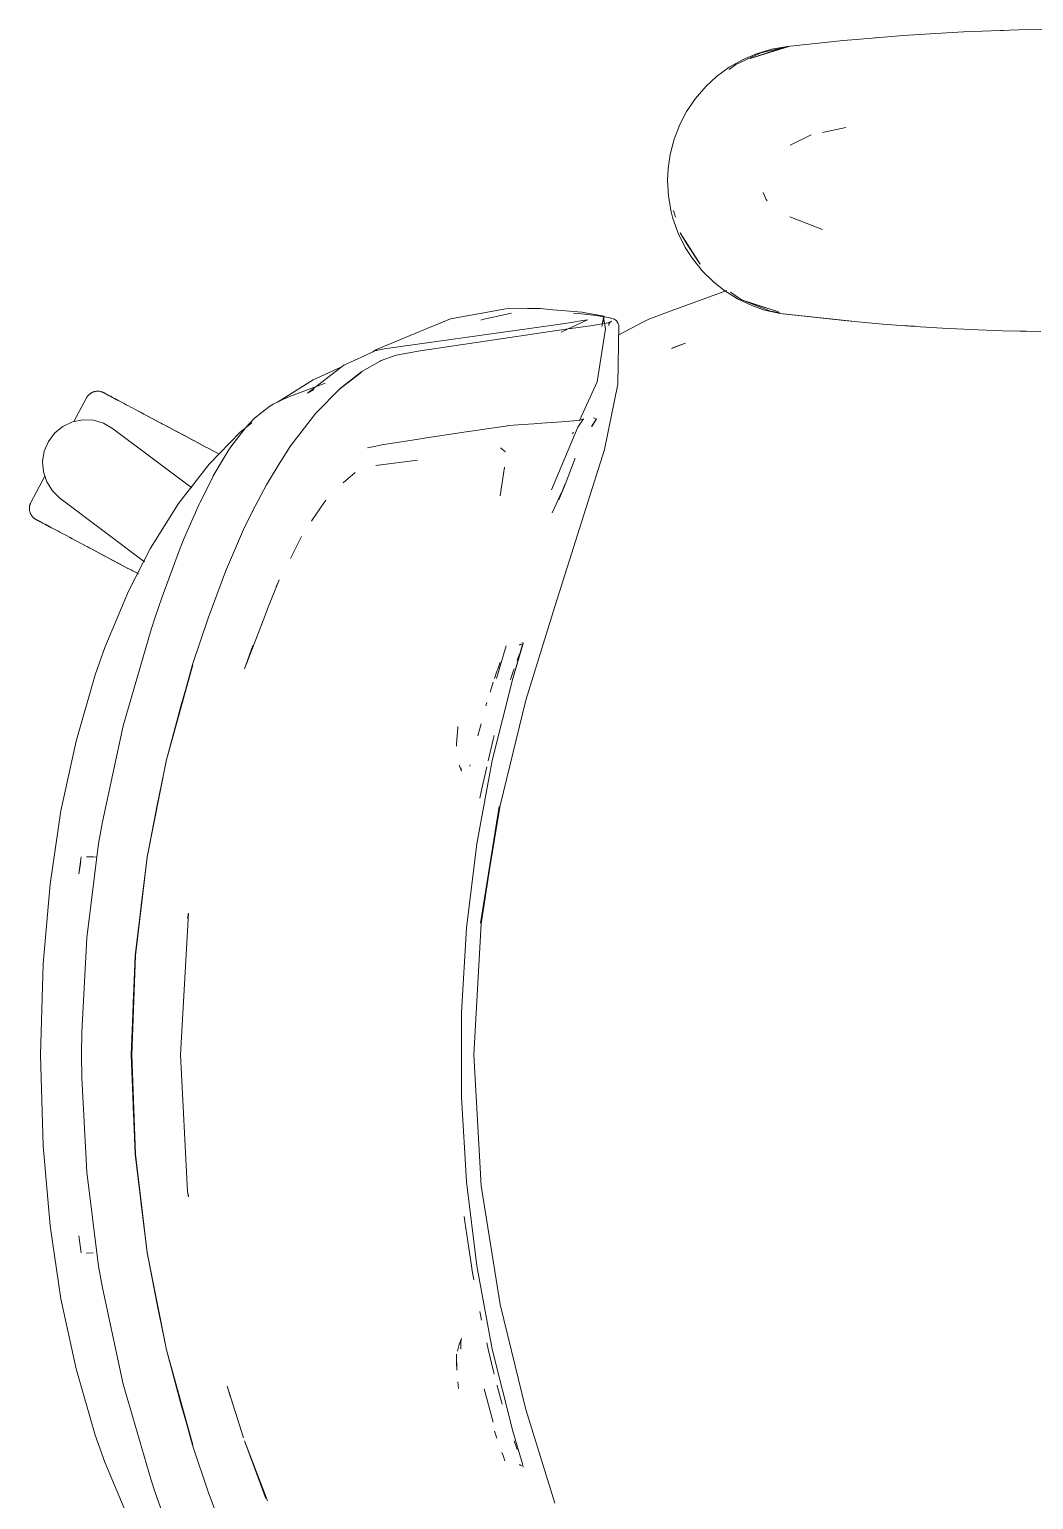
# Model space of a CAD drawing. Header units: millimetres. Extents: x 79795 to 317870, y -36033 to 97293.
# Drawn here: x 163661.1 to 163982.6, y 33030.8 to 33501.6 of the extents above; entities that cross this region are included whole.
import ezdxf

# ---------------------------------------------------------------- set-up
doc = ezdxf.new("R2010")
doc.units = ezdxf.units.MM
doc.header["$MEASUREMENT"] = 0
doc.layers.add('G-IMPT', color=8, linetype='CONTINUOUS', lineweight=9)
doc.layers.add('I-FURN', color=8, linetype='CONTINUOUS', lineweight=9)

msp = doc.modelspace()

# ---------------------------------------------------------------- linework, layer by layer
at = {"layer": 'G-IMPT'}
for p, q in [((163940.88, 33499.66), (163945.97, 33499.98)), ((163945.97, 33499.98), (163960.11, 33500.79)), ((163966.13, 33501.05), (163960.11, 33500.79)), ((163966.13, 33501.05), (163977.89, 33501.43)), ((163971.02, 33501.19), (163972.95, 33501.3)), ((163972.95, 33501.3), (163974.45, 33501.31)), ((163986.31, 33501.6), (163977.89, 33501.43)), ((163904.28, 33496.16), (163891.82, 33492.33)), ((163891.82, 33492.33), (163900.97, 33495.24)), ((163893.86, 33493.8), (163898.73, 33495.26)), ((163895.31, 33494.11), (163903.72, 33496.03)), ((163903.77, 33496.16), (163898.73, 33495.26)), ((163904.28, 33496.16), (163900.97, 33495.24)), ((163921.69, 33498.06), (163903.77, 33496.16)), ((163925.82, 33498.41), (163921.69, 33498.06)), ((163940.88, 33499.66), (163925.82, 33498.41)), ((163932.7, 33499.01), (163931.02, 33498.84)), ((163889.62, 33491.99), (163885.18, 33489.47)), ((163895.31, 33494.11), (163887.25, 33490.38)), ((163889.62, 33491.99), (163893.86, 33493.8)), ((163881.1, 33486.48), (163877.66, 33483.31)), ((163881.1, 33486.48), (163885.18, 33489.47)), ((163885.14, 33488.78), (163887.25, 33490.38)), ((163874.34, 33479.48), (163877.66, 33483.31)), ((163871.51, 33475.31), (163874.34, 33479.48)), ((163871.51, 33475.31), (163869.32, 33471.15)), ((163869.32, 33471.15), (163867.49, 33466.43)), ((163904.65, 33464.58), (163911.44, 33467.85)), ((163922.48, 33470.19), (163915.05, 33468.62)), ((163866.22, 33461.57), (163867.49, 33466.43)), ((163866.22, 33461.57), (163865.58, 33457.05)), ((163865.4, 33453.21), (163865.58, 33457.05)), ((163865.4, 33453.21), (163865.7, 33448.17)), ((163865.7, 33448.17), (163866.58, 33443.22)), ((163896.02, 33449.38), (163897.03, 33447.16)), ((163867.94, 33441.53), (163867.33, 33443.56)), ((163897.03, 33447.16), (163897.33, 33446.71)), ((163866.58, 33443.22), (163867.15, 33441.09)), ((163868.86, 33436.32), (163867.15, 33441.09)), ((163914.98, 33437.49), (163904.56, 33441.63)), ((163868.86, 33436.32), (163871.1, 33431.81)), ((163869.5, 33436.41), (163871.66, 33432.74)), ((163869.5, 33436.41), (163875.82, 33426.46)), ((163871.1, 33431.81), (163873.36, 33428.26)), ((163871.66, 33432.74), (163875.82, 33426.46)), ((163876.55, 33424.28), (163873.36, 33428.26)), ((163876.55, 33424.28), (163880.16, 33420.74)), ((163880.16, 33420.74), (163883.46, 33418.11)), ((163884.36, 33417.99), (163865.42, 33411.05)), ((163887.79, 33415.38), (163883.46, 33418.11)), ((163889.11, 33414.99), (163885.54, 33417.41)), ((163887.79, 33415.38), (163892.37, 33413.19)), ((163813.64, 33412.15), (163795.94, 33408.91)), ((163815.51, 33410.74), (163806.2, 33408.7)), ((163813.64, 33412.15), (163820.61, 33412.18)), ((163820.61, 33412.18), (163824.78, 33412.18)), ((163828.73, 33411.84), (163824.78, 33412.18)), ((163838.06, 33411.03), (163828.73, 33411.84)), ((163837.89, 33410.51), (163835.3, 33410.73)), ((163842.58, 33410), (163837.89, 33410.51)), ((163838.06, 33411.03), (163838.53, 33410.99)), ((163838.53, 33410.99), (163842.78, 33410.18)), ((163865.42, 33411.05), (163859.45, 33408.86)), ((163898.33, 33411.38), (163889.11, 33414.99)), ((163889.11, 33414.99), (163891.82, 33414.09)), ((163889.11, 33414.99), (163900.97, 33411.17)), ((163891.82, 33414.09), (163900.97, 33411.17)), ((163892.37, 33413.19), (163896.5, 33411.74)), ((163901.47, 33410.59), (163896.5, 33411.74)), ((163901.39, 33410.8), (163898.33, 33411.38)), ((163901.47, 33410.59), (163924.42, 33408.13)), ((163901.47, 33410.59), (163904.28, 33410.26)), ((163901.47, 33410.59), (163922.9, 33408.24)), ((163772.27, 33399.13), (163788.72, 33405.93)), ((163821.92, 33405.96), (163774.7, 33399.29)), ((163788.72, 33405.93), (163792.09, 33407.32)), ((163795.94, 33408.91), (163792.09, 33407.32)), ((163806.2, 33408.7), (163805.62, 33408.54)), ((163821.92, 33405.96), (163832.58, 33407.4)), ((163839.77, 33408.6), (163831.36, 33404.61)), ((163833.88, 33407.62), (163832.58, 33407.4)), ((163840.74, 33406.69), (163832.89, 33405.58)), ((163833.88, 33407.62), (163838.9, 33408.45)), ((163839.77, 33408.6), (163838.9, 33408.45)), ((163847, 33407.8), (163840.74, 33406.69)), ((163843.19, 33409.92), (163842.58, 33410)), ((163842.78, 33410.18), (163845.1, 33409.73)), ((163843.19, 33409.92), (163846.47, 33409.38)), ((163844.38, 33406.45), (163845.1, 33409.73)), ((163844.38, 33406.45), (163844.87, 33409.32)), ((163844.87, 33409.32), (163845.55, 33405.74)), ((163846.38, 33407.63), (163847.48, 33408.19)), ((163846.38, 33407.63), (163847, 33407.8)), ((163848.33, 33408.83), (163846.47, 33409.38)), ((163846.58, 33406.75), (163846.66, 33407.25)), ((163846.98, 33407.79), (163846.66, 33407.25)), ((163846.98, 33407.79), (163847.48, 33408.19)), ((163848.33, 33408.83), (163848.87, 33408.51)), ((163848.87, 33408.51), (163849.24, 33408.02)), ((163849.85, 33406.98), (163849.24, 33408.02)), ((163849.37, 33407.39), (163849.24, 33408.02)), ((163849.24, 33408.02), (163849.27, 33407.94)), ((163849.37, 33407.39), (163849.27, 33407.94)), ((163849.47, 33388), (163849.85, 33406.98)), ((163849.79, 33403.79), (163857.69, 33407.94)), ((163857.69, 33407.94), (163859.45, 33408.86)), ((163924.42, 33408.13), (163904.28, 33410.26)), ((163922.9, 33408.24), (163934.3, 33407.25)), ((163944.59, 33406.52), (163934.3, 33407.25)), ((163942.55, 33406.66), (163941.13, 33406.79)), ((163942.55, 33406.66), (163944.45, 33406.57)), ((163944.59, 33406.52), (163953.46, 33405.96)), ((163964.76, 33405.42), (163953.46, 33405.96)), ((163832.89, 33405.58), (163802.01, 33401.02)), ((163842.84, 33388.7), (163845.55, 33405.74)), ((163866.73, 33399.46), (163871.19, 33401.09)), ((163871.19, 33401.09), (163867.31, 33399.71)), ((163964.76, 33405.42), (163972.64, 33405.13)), ((163984.95, 33404.83), (163972.64, 33405.13)), ((163976.51, 33405.05), (163978.17, 33404.97)), ((163978.17, 33404.97), (163980.25, 33404.97)), ((163768.35, 33397.08), (163761.83, 33394.04)), ((163768.35, 33397.08), (163771.71, 33398.64)), ((163771.1, 33398.36), (163772.27, 33399.13)), ((163774.7, 33399.29), (163771.71, 33398.64)), ((163778.57, 33397.33), (163773.78, 33395.58)), ((163778.57, 33397.33), (163786.24, 33398.63)), ((163802.01, 33401.02), (163786.24, 33398.63)), ((163866.73, 33399.46), (163867.31, 33399.71)), ((163750.12, 33385.1), (163761.83, 33394.04)), ((163760.64, 33393.37), (163752.01, 33389.39)), ((163760.35, 33386.35), (163767.3, 33391.75)), ((163767.53, 33392.07), (163760.56, 33386.65)), ((163767.3, 33391.75), (163763.92, 33389.16)), ((163767.53, 33392.07), (163773.36, 33395.36)), ((163773.36, 33395.36), (163773.78, 33395.58)), ((163752.01, 33389.39), (163740.56, 33382.26)), ((163755.78, 33388.33), (163743.87, 33383.82)), ((163760.35, 33386.35), (163763.92, 33389.16)), ((163842.84, 33388.7), (163837.23, 33376.35)), ((163849.47, 33388), (163845.27, 33367.04)), ((163739.2, 33381.57), (163741.64, 33382.75)), ((163741.64, 33382.75), (163743.87, 33383.82)), ((163750.12, 33385.1), (163752.15, 33386.26)), ((163752.82, 33378.75), (163760.56, 33386.65)), ((163738.07, 33380.96), (163733.2, 33377.1)), ((163738.07, 33380.96), (163739.2, 33381.57)), ((163752.82, 33378.75), (163744.8, 33368.32)), ((163730.31, 33374.07), (163725.6, 33367.94)), ((163728.64, 33372.65), (163732.31, 33375.65)), ((163733.2, 33377.1), (163730.31, 33374.07)), ((163800.18, 33372.68), (163814.25, 33374.71)), ((163814.33, 33374.72), (163814.25, 33374.71)), ((163814.33, 33374.72), (163822.57, 33375.34)), ((163822.57, 33375.34), (163823.56, 33375.41)), ((163823.56, 33375.41), (163831.42, 33375.98)), ((163836.73, 33374.2), (163828.29, 33354.22)), ((163831.42, 33375.98), (163835.29, 33376.27)), ((163835.38, 33376.28), (163835.29, 33376.27)), ((163835.38, 33376.28), (163837.76, 33376.57)), ((163838.49, 33376.86), (163836.73, 33374.2)), ((163837.77, 33376.58), (163837.76, 33376.57)), ((163837.77, 33376.58), (163838.49, 33376.86)), ((163841.11, 33374.41), (163842.63, 33376.89)), ((163842.69, 33376.87), (163841.11, 33374.41)), ((163842.63, 33376.89), (163841.14, 33374.42)), ((163841.76, 33377.17), (163842.63, 33376.89)), ((163842.69, 33376.87), (163842.63, 33376.89)), ((163728.64, 33372.65), (163718.68, 33362.36)), ((163744.63, 33368.06), (163744.8, 33368.32)), ((163771.53, 33368.09), (163773.51, 33368.52)), ((163773.98, 33368.59), (163773.51, 33368.52)), ((163785.71, 33370.39), (163773.98, 33368.59)), ((163785.71, 33370.39), (163786.31, 33370.49)), ((163786.82, 33370.57), (163786.31, 33370.49)), ((163800.18, 33372.68), (163786.82, 33370.57)), ((163835.28, 33372.48), (163834.84, 33372.21)), ((163720, 33358.65), (163724.73, 33366.65)), ((163725.6, 33367.94), (163724.73, 33366.65)), ((163740.75, 33361.96), (163744.63, 33368.06)), ((163769.37, 33367.63), (163771.53, 33368.09)), ((163785.41, 33363.71), (163772.05, 33361.93)), ((163813.59, 33366.33), (163811.95, 33367.61)), ((163829.28, 33316.8), (163845.27, 33367.04)), ((163832.59, 33355.85), (163835.85, 33364.32)), ((163708.88, 33349.76), (163718.68, 33362.36)), ((163740.75, 33361.96), (163736.98, 33355.73)), ((163761.55, 33356.43), (163765.46, 33359.77)), ((163772.05, 33361.93), (163772.52, 33362.08)), ((163813.24, 33361.39), (163811.84, 33352.22)), ((163813.24, 33361.39), (163813.2, 33361.04)), ((163719.69, 33358.05), (163715.69, 33350.04)), ((163719.69, 33358.05), (163720, 33358.65)), ((163733.41, 33348.94), (163736.98, 33355.73)), ((163830.57, 33350.95), (163832.6, 33356.06)), ((163832.6, 33356.06), (163830.57, 33350.94)), ((163832.59, 33355.85), (163830.57, 33350.95)), ((163699.9, 33335.46), (163708.88, 33349.76)), ((163715.47, 33349.6), (163710.7, 33338.64)), ((163715.47, 33349.6), (163715.69, 33350.04)), ((163755.28, 33349.8), (163751.78, 33344.67)), ((163755.28, 33349.8), (163756.03, 33350.9)), ((163831.57, 33353.48), (163828.52, 33346.76)), ((163733.41, 33348.94), (163730.03, 33342.22)), ((163751.78, 33344.67), (163751.39, 33344.09)), ((163723.85, 33327.99), (163730.03, 33342.22)), ((163692.81, 33321.68), (163699.9, 33335.46)), ((163710.7, 33338.64), (163709.22, 33334.96)), ((163748.25, 33339.19), (163744.71, 33332.22)), ((163703.62, 33319.89), (163709.22, 33334.96)), ((163718.39, 33313.11), (163723.85, 33327.99)), ((163685.29, 33303.71), (163692.81, 33321.68)), ((163737.36, 33316.03), (163741.08, 33325.36)), ((163741.08, 33325.36), (163740.08, 33323.11)), ((163703.62, 33319.89), (163701.28, 33313.07)), ((163820.1, 33286.82), (163829.28, 33316.8)), ((163700.09, 33309.46), (163701.28, 33313.07)), ((163718.39, 33313.11), (163713.38, 33298.2)), ((163729.98, 33296.86), (163736.69, 33314.3)), ((163736.69, 33314.3), (163737.36, 33316.03)), ((163700.09, 33309.46), (163691.14, 33278.63)), ((163685.29, 33303.71), (163682.22, 33294.98)), ((163729.98, 33296.86), (163732.7, 33304.29)), ((163810.68, 33293.77), (163813.71, 33304.2)), ((163815.87, 33293.78), (163819.14, 33305)), ((163815.87, 33293.78), (163818.98, 33304.6)), ((163815.87, 33293.78), (163818.93, 33304.31)), ((163818.05, 33304.46), (163818.66, 33304.84)), ((163818.05, 33304.46), (163818.26, 33304.61)), ((163818.93, 33304.31), (163818.98, 33304.6)), ((163819.14, 33305), (163819.01, 33305.24)), ((163705, 33267.7), (163713.38, 33298.2)), ((163705, 33267.7), (163713.43, 33298.11)), ((163709.65, 33284.94), (163713.43, 33298.11)), ((163811.8, 33298.95), (163811.04, 33296.79)), ((163817.25, 33299.55), (163817.6, 33300.52)), ((163817.6, 33300.52), (163817.99, 33301.59)), ((163682.22, 33294.98), (163676.05, 33273.73)), ((163809.32, 33267.46), (163815.87, 33293.78)), ((163810.79, 33296.07), (163810.01, 33293.77)), ((163810.79, 33296.07), (163811.04, 33296.79)), ((163815.24, 33293.77), (163815.09, 33293.32)), ((163815.24, 33293.77), (163815.98, 33296)), ((163816.26, 33296.8), (163815.98, 33296)), ((163809.39, 33291.85), (163808.6, 33289.36)), ((163809.63, 33292.63), (163809.39, 33291.85)), ((163709.65, 33284.94), (163705, 33267.7)), ((163807.61, 33286.06), (163807.28, 33284.95)), ((163820.1, 33286.82), (163811.79, 33253.14)), ((163805.7, 33279.27), (163804.71, 33275.41)), ((163805.7, 33279.27), (163805.31, 33277.75)), ((163684.47, 33247.84), (163691.14, 33278.63)), ((163798.01, 33274.21), (163797.9, 33272.84)), ((163798.01, 33274.21), (163798.28, 33277.92)), ((163798.28, 33277.92), (163798.31, 33278.4)), ((163808, 33267.44), (163809.55, 33274.19)), ((163809.55, 33274.19), (163809.9, 33275.48)), ((163676.05, 33273.73), (163671.23, 33251.37)), ((163797.9, 33272.14), (163797.9, 33272.84)), ((163698.82, 33236.57), (163705.04, 33267.81)), ((163705.04, 33267.81), (163698.83, 33236.65)), ((163705, 33267.7), (163701.92, 33252.67)), ((163799.44, 33264.05), (163798.75, 33266)), ((163799.44, 33264.05), (163799.22, 33265.1)), ((163802.11, 33265.65), (163802.24, 33266.06)), ((163809.32, 33267.46), (163804.39, 33240.79)), ((163805.84, 33258.05), (163807.55, 33265.47)), ((163805.37, 33255.41), (163805.84, 33258.05)), ((163667.74, 33227.95), (163671.23, 33251.37)), ((163698.82, 33236.57), (163701.92, 33252.67)), ((163811.79, 33253.14), (163805.53, 33215.4)), ((163805.53, 33215.4), (163811.52, 33252.76)), ((163805.79, 33215.23), (163811.52, 33252.76)), ((163683.29, 33240.92), (163684.47, 33247.84)), ((163677.64, 33236.65), (163676.99, 33231.24)), ((163679.4, 33236.68), (163681.5, 33236.61)), ((163679.4, 33236.68), (163679.51, 33236.68)), ((163679.48, 33210.75), (163683.29, 33240.92)), ((163682.74, 33236.57), (163681.5, 33236.61)), ((163695, 33205.06), (163698.83, 33236.65)), ((163695.04, 33205.02), (163698.82, 33236.57)), ((163696.88, 33221.09), (163698.82, 33236.57)), ((163804.39, 33240.79), (163801.09, 33213.87)), ((163677.56, 33235.01), (163676.99, 33231.24)), ((163665.48, 33202.38), (163667.74, 33227.95)), ((163696.88, 33221.09), (163695.04, 33205.02)), ((163709.49, 33173.24), (163712, 33218.58)), ((163712, 33218.58), (163711.77, 33216.97)), ((163711.77, 33216.97), (163712, 33218.27)), ((163712.04, 33218.52), (163712, 33218.27)), ((163799.44, 33186.8), (163801.09, 33213.87)), ((163805.79, 33215.23), (163803.43, 33173.24)), ((163677.86, 33180.55), (163679.48, 33210.75)), ((163693.67, 33173.24), (163695, 33205.06)), ((163695.04, 33205.02), (163693.9, 33173.24)), ((163695.04, 33205.02), (163694.37, 33190.12)), ((163664.63, 33173.24), (163665.48, 33202.38)), ((163694.37, 33190.12), (163693.9, 33173.24)), ((163799.44, 33159.68), (163799.44, 33186.8)), ((163677.86, 33180.55), (163677.77, 33173.24)), ((163665.48, 33144.1), (163664.63, 33173.24)), ((163677.86, 33165.93), (163677.77, 33173.24)), ((163695, 33141.42), (163693.67, 33173.24)), ((163694.37, 33156.36), (163693.9, 33173.24)), ((163695.04, 33141.46), (163693.9, 33173.24)), ((163709.44, 33173.24), (163711.77, 33129.51)), ((163709.49, 33173.24), (163711.77, 33129.51)), ((163805.79, 33131.25), (163803.43, 33173.24)), ((163677.86, 33165.93), (163679.48, 33135.72)), ((163694.37, 33156.36), (163695.04, 33141.46)), ((163799.44, 33159.68), (163801.09, 33132.61)), ((163667.74, 33118.53), (163665.48, 33144.1)), ((163695, 33141.42), (163698.83, 33109.83)), ((163695.04, 33141.46), (163698.82, 33109.91)), ((163695.04, 33141.46), (163696.88, 33125.38)), ((163679.48, 33135.72), (163683.29, 33105.55)), ((163711.77, 33129.51), (163712.03, 33127.73)), ((163711.77, 33129.51), (163712, 33128.21)), ((163712.04, 33127.96), (163712, 33128.21)), ((163804.39, 33105.69), (163801.09, 33132.61)), ((163811.79, 33093.34), (163805.79, 33131.25)), ((163698.82, 33109.91), (163696.88, 33125.38)), ((163800.48, 33119.84), (163800.29, 33121.5)), ((163801.77, 33111.32), (163800.48, 33119.84)), ((163671.23, 33095.11), (163667.74, 33118.53)), ((163677.64, 33109.82), (163676.99, 33115.24)), ((163681.5, 33109.87), (163679.4, 33109.79)), ((163679.4, 33109.79), (163679.51, 33109.79)), ((163705, 33078.78), (163698.82, 33109.91)), ((163698.82, 33109.91), (163701.92, 33093.8)), ((163705, 33078.78), (163698.83, 33109.83)), ((163801.77, 33111.32), (163802.62, 33105.69)), ((163683.29, 33105.55), (163684.47, 33098.63)), ((163802.62, 33105.69), (163802.87, 33104.06)), ((163809.32, 33079.02), (163804.39, 33105.69)), ((163803.42, 33101.16), (163802.87, 33104.06)), ((163676.05, 33072.74), (163671.23, 33095.11)), ((163691.14, 33067.84), (163684.47, 33098.63)), ((163705, 33078.78), (163701.92, 33093.8)), ((163805.35, 33091.06), (163805.88, 33088.24)), ((163811.79, 33093.34), (163820.1, 33059.65)), ((163799.44, 33082.43), (163798.75, 33080.48)), ((163799.22, 33081.38), (163799.19, 33079.07)), ((163799.22, 33081.38), (163799.44, 33082.43)), ((163807.55, 33081.01), (163808, 33079.04)), ((163709.65, 33061.53), (163705, 33078.78)), ((163705, 33078.78), (163713.38, 33048.28)), ((163705, 33078.78), (163713.43, 33048.37)), ((163797.9, 33077.37), (163797.98, 33072.31)), ((163797.9, 33077.37), (163797.9, 33074.59)), ((163798.75, 33080.48), (163798.15, 33078.32)), ((163799.18, 33079.21), (163799.19, 33079.07)), ((163809.55, 33072.28), (163808, 33079.04)), ((163809.32, 33079.02), (163815.87, 33052.7)), ((163682.22, 33051.5), (163676.05, 33072.74)), ((163797.98, 33072.31), (163797.9, 33074.59)), ((163809.55, 33072.28), (163809.89, 33070.99)), ((163691.14, 33067.84), (163700.09, 33037.02)), ((163724.45, 33067.1), (163725.53, 33063.66)), ((163724.45, 33067.1), (163729.7, 33050.61)), ((163798.3, 33068.52), (163798.51, 33066.43)), ((163810.86, 33067.27), (163810.81, 33067.44)), ((163811.17, 33066.13), (163810.86, 33067.27)), ((163809.64, 33055.62), (163806.66, 33066.27)), ((163811.17, 33066.13), (163812.29, 33062.13)), ((163812.29, 33062.13), (163812.49, 33061.44)), ((163709.65, 33061.53), (163713.43, 33048.37)), ((163829.28, 33029.68), (163820.1, 33059.65)), ((163810.03, 33052.71), (163810.75, 33050.5)), ((163682.22, 33051.5), (163685.29, 33042.77)), ((163713.38, 33048.28), (163718.39, 33033.37)), ((163729.98, 33049.62), (163736.8, 33031.22)), ((163729.98, 33049.62), (163736.69, 33032.17)), ((163815.87, 33052.7), (163818.94, 33042.27)), ((163817.03, 33047.5), (163816.29, 33049.6)), ((163812.74, 33044.95), (163812.37, 33045.96)), ((163812.74, 33044.95), (163813.36, 33043.29)), ((163817.03, 33047.5), (163817.27, 33046.84)), ((163685.29, 33042.77), (163692.81, 33024.79)), ((163818.05, 33042.02), (163818.26, 33041.87)), ((163818.05, 33042.02), (163818.66, 33041.63)), ((163819.01, 33042), (163818.94, 33042.27)), ((163819.08, 33041.71), (163819.01, 33042)), ((163819.05, 33041.25), (163819.14, 33041.48)), ((163819.14, 33041.48), (163819.08, 33041.71)), ((163700.09, 33037.02), (163701.28, 33033.41)), ((163703.69, 33026.48), (163701.28, 33033.41)), ((163723.85, 33018.49), (163718.39, 33033.37)), ((163736.69, 33032.17), (163737.36, 33030.45))]:
    msp.add_line(p, q, dxfattribs=at)
at = {"layer": 'I-FURN'}
for p, q in [((163679.41, 33383.62), (163675.37, 33376.04)), ((163679.41, 33383.62), (163679.48, 33383.76)), ((163679.48, 33383.76), (163679.57, 33383.9)), ((163679.57, 33383.9), (163679.66, 33384.03)), ((163679.66, 33384.03), (163679.75, 33384.16)), ((163679.75, 33384.16), (163679.85, 33384.29)), ((163679.85, 33384.29), (163679.96, 33384.41)), ((163679.96, 33384.41), (163680.07, 33384.53)), ((163680.07, 33384.53), (163680.18, 33384.64)), ((163680.18, 33384.64), (163680.3, 33384.75)), ((163680.3, 33384.75), (163680.42, 33384.85)), ((163680.42, 33384.85), (163680.55, 33384.95)), ((163680.55, 33384.95), (163680.68, 33385.05)), ((163680.68, 33385.05), (163680.82, 33385.14)), ((163680.82, 33385.14), (163680.95, 33385.22)), ((163680.95, 33385.22), (163681.1, 33385.3)), ((163681.1, 33385.3), (163681.24, 33385.37)), ((163681.24, 33385.37), (163681.39, 33385.44)), ((163681.39, 33385.44), (163681.54, 33385.5)), ((163681.54, 33385.5), (163681.69, 33385.55)), ((163681.69, 33385.55), (163681.84, 33385.6)), ((163681.84, 33385.6), (163682, 33385.64)), ((163682, 33385.64), (163682.15, 33385.67)), ((163682.15, 33385.67), (163682.31, 33385.7)), ((163682.31, 33385.7), (163682.47, 33385.73)), ((163682.47, 33385.73), (163682.63, 33385.74)), ((163682.63, 33385.74), (163682.79, 33385.75)), ((163682.79, 33385.75), (163682.96, 33385.76)), ((163682.96, 33385.76), (163683.12, 33385.75)), ((163683.12, 33385.75), (163683.28, 33385.74)), ((163683.28, 33385.74), (163683.44, 33385.73)), ((163683.44, 33385.73), (163683.6, 33385.71)), ((163683.6, 33385.71), (163683.76, 33385.68)), ((163683.76, 33385.68), (163683.91, 33385.64)), ((163683.91, 33385.64), (163684.07, 33385.6)), ((163684.07, 33385.6), (163684.22, 33385.55)), ((163684.22, 33385.55), (163684.38, 33385.5)), ((163684.38, 33385.5), (163684.53, 33385.44)), ((163684.53, 33385.44), (163684.67, 33385.38)), ((163684.67, 33385.38), (163684.82, 33385.31)), ((163684.82, 33385.31), (163684.86, 33385.28)), ((163684.86, 33385.28), (163684.88, 33385.27)), ((163684.9, 33385.26), (163684.86, 33385.28)), ((163684.86, 33385.28), (163684.86, 33385.28)), ((163684.88, 33385.27), (163684.94, 33385.24)), ((163684.99, 33385.22), (163684.9, 33385.26)), ((163684.94, 33385.24), (163685.04, 33385.19)), ((163685.11, 33385.15), (163684.99, 33385.22)), ((163685.04, 33385.19), (163685.18, 33385.11)), ((163685.27, 33385.07), (163685.11, 33385.15)), ((163685.18, 33385.11), (163685.36, 33385.02)), ((163685.47, 33384.96), (163685.27, 33385.07)), ((163685.36, 33385.02), (163685.58, 33384.9)), ((163685.71, 33384.83), (163685.47, 33384.96)), ((163685.58, 33384.9), (163685.83, 33384.76)), ((163685.99, 33384.68), (163685.71, 33384.83)), ((163685.83, 33384.76), (163686.13, 33384.61)), ((163686.31, 33384.51), (163685.99, 33384.68)), ((163686.13, 33384.61), (163686.47, 33384.43)), ((163686.66, 33384.32), (163686.31, 33384.51)), ((163686.47, 33384.43), (163686.84, 33384.23)), ((163687.06, 33384.11), (163686.66, 33384.32)), ((163686.84, 33384.23), (163687.25, 33384.01)), ((163687.49, 33383.89), (163687.06, 33384.11)), ((163687.25, 33384.01), (163687.7, 33383.77)), ((163687.95, 33383.64), (163687.49, 33383.89)), ((163687.7, 33383.77), (163688.18, 33383.52)), ((163688.45, 33383.37), (163687.95, 33383.64)), ((163688.18, 33383.52), (163688.7, 33383.24)), ((163688.99, 33383.09), (163688.45, 33383.37)), ((163688.7, 33383.24), (163689.25, 33382.95)), ((163689.56, 33382.78), (163688.99, 33383.09)), ((163689.25, 33382.95), (163689.83, 33382.64)), ((163690.16, 33382.46), (163689.56, 33382.78)), ((163690.79, 33382.13), (163690.16, 33382.46)), ((163691.46, 33381.77), (163690.79, 33382.13)), ((163692.15, 33381.41), (163691.46, 33381.77)), ((163692.87, 33381.02), (163692.15, 33381.41)), ((163693.62, 33380.62), (163692.87, 33381.02)), ((163694.4, 33380.21), (163693.62, 33380.62)), ((163695.2, 33379.78), (163694.4, 33380.21)), ((163696.02, 33379.35), (163695.2, 33379.78)), ((163695.58, 33379.58), (163696.41, 33379.14)), ((163696.87, 33378.9), (163696.02, 33379.35)), ((163696.41, 33379.14), (163697.27, 33378.69)), ((163697.74, 33378.43), (163696.87, 33378.9)), ((163697.27, 33378.69), (163698.15, 33378.22)), ((163698.63, 33377.96), (163697.74, 33378.43)), ((163698.15, 33378.22), (163699.04, 33377.74)), ((163699.53, 33377.48), (163698.63, 33377.96)), ((163699.04, 33377.74), (163699.95, 33377.26)), ((163669.25, 33372.37), (163671.87, 33374.5)), ((163671.87, 33374.5), (163674.92, 33375.94)), ((163674.92, 33375.94), (163678.22, 33376.61)), ((163678.22, 33376.61), (163681.59, 33376.47)), ((163681.59, 33376.47), (163684.83, 33375.53)), ((163684.83, 33375.53), (163687.75, 33373.84)), ((163687.75, 33373.84), (163713.07, 33354.76)), ((163700.45, 33376.99), (163699.53, 33377.48)), ((163699.95, 33377.26), (163700.88, 33376.76)), ((163701.39, 33376.49), (163700.45, 33376.99)), ((163700.88, 33376.76), (163701.83, 33376.26)), ((163702.34, 33375.99), (163701.39, 33376.49)), ((163701.83, 33376.26), (163702.79, 33375.75)), ((163703.31, 33375.47), (163702.34, 33375.99)), ((163702.79, 33375.75), (163703.75, 33375.24)), ((163704.28, 33374.96), (163703.31, 33375.47)), ((163703.75, 33375.24), (163704.73, 33374.72)), ((163705.27, 33374.43), (163704.28, 33374.96)), ((163704.73, 33374.72), (163705.72, 33374.19)), ((163706.26, 33373.91), (163705.27, 33374.43)), ((163705.72, 33374.19), (163706.71, 33373.66)), ((163707.25, 33373.38), (163706.26, 33373.91)), ((163706.71, 33373.66), (163707.71, 33373.13)), ((163708.26, 33372.84), (163707.25, 33373.38)), ((163707.71, 33373.13), (163708.72, 33372.6)), ((163709.26, 33372.31), (163708.26, 33372.84)), ((163665.89, 33366.58), (163667.22, 33369.68)), ((163667.22, 33369.68), (163669.25, 33372.37)), ((163708.72, 33372.6), (163709.72, 33372.06)), ((163710.26, 33371.77), (163709.26, 33372.31)), ((163709.72, 33372.06), (163710.73, 33371.53)), ((163711.27, 33371.24), (163710.26, 33371.77)), ((163710.73, 33371.53), (163711.73, 33370.99)), ((163712.27, 33370.71), (163711.27, 33371.24)), ((163711.73, 33370.99), (163712.73, 33370.46)), ((163713.27, 33370.18), (163712.27, 33370.71)), ((163712.73, 33370.46), (163713.73, 33369.93)), ((163714.27, 33369.65), (163713.27, 33370.18)), ((163713.73, 33369.93), (163714.72, 33369.41)), ((163715.25, 33369.12), (163714.27, 33369.65)), ((163714.72, 33369.41), (163715.7, 33368.88)), ((163716.23, 33368.6), (163715.25, 33369.12)), ((163715.7, 33368.88), (163716.68, 33368.36)), ((163717.2, 33368.09), (163716.23, 33368.6)), ((163716.68, 33368.36), (163717.64, 33367.85)), ((163665.35, 33363.25), (163665.89, 33366.58)), ((163718.16, 33367.58), (163717.2, 33368.09)), ((163717.64, 33367.85), (163718.59, 33367.35)), ((163719.1, 33367.08), (163718.16, 33367.58)), ((163718.59, 33367.35), (163719.53, 33366.85)), ((163720.03, 33366.58), (163719.1, 33367.08)), ((163719.53, 33366.85), (163720.45, 33366.36)), ((163720.95, 33366.1), (163720.03, 33366.58)), ((163720.45, 33366.36), (163721.36, 33365.88)), ((163721.84, 33365.62), (163720.95, 33366.1)), ((163665.62, 33359.88), (163665.35, 33363.25)), ((163666.68, 33356.68), (163665.62, 33359.88)), ((163666.07, 33358.53), (163661.59, 33350.12)), ((163668.48, 33353.83), (163666.68, 33356.68)), ((163661.24, 33349.18), (163661.28, 33349.33)), ((163661.28, 33349.33), (163661.32, 33349.49)), ((163661.32, 33349.49), (163661.38, 33349.64)), ((163661.38, 33349.64), (163661.44, 33349.79)), ((163661.44, 33349.79), (163661.5, 33349.94)), ((163661.5, 33349.94), (163661.57, 33350.08)), ((163661.57, 33350.08), (163661.59, 33350.12)), ((163670.91, 33351.49), (163668.48, 33353.83)), ((163697.97, 33331.09), (163670.91, 33351.49)), ((163661.12, 33348.38), (163661.13, 33348.54)), ((163661.12, 33348.22), (163661.12, 33348.38)), ((163661.13, 33348.06), (163661.12, 33348.22)), ((163661.13, 33348.54), (163661.15, 33348.7)), ((163661.14, 33347.9), (163661.13, 33348.06)), ((163661.15, 33347.74), (163661.14, 33347.9)), ((163661.15, 33348.7), (163661.17, 33348.86)), ((163661.17, 33347.58), (163661.15, 33347.74)), ((163661.17, 33348.86), (163661.2, 33349.02)), ((163661.2, 33347.42), (163661.17, 33347.58)), ((163661.2, 33349.02), (163661.24, 33349.18)), ((163661.24, 33347.26), (163661.2, 33347.42)), ((163661.28, 33347.11), (163661.24, 33347.26)), ((163661.33, 33346.95), (163661.28, 33347.11)), ((163661.38, 33346.8), (163661.33, 33346.95)), ((163661.44, 33346.65), (163661.38, 33346.8)), ((163661.51, 33346.5), (163661.44, 33346.65)), ((163661.58, 33346.36), (163661.51, 33346.5)), ((163661.66, 33346.22), (163661.58, 33346.36)), ((163661.74, 33346.08), (163661.66, 33346.22)), ((163661.83, 33345.95), (163661.74, 33346.08)), ((163661.92, 33345.81), (163661.83, 33345.95)), ((163662.02, 33345.69), (163661.92, 33345.81)), ((163662.13, 33345.56), (163662.02, 33345.69)), ((163662.24, 33345.45), (163662.13, 33345.56)), ((163662.35, 33345.33), (163662.24, 33345.45)), ((163662.47, 33345.22), (163662.35, 33345.33)), ((163662.59, 33345.12), (163662.47, 33345.22)), ((163662.72, 33345.02), (163662.59, 33345.12)), ((163662.85, 33344.92), (163662.72, 33345.02)), ((163662.98, 33344.83), (163662.85, 33344.92)), ((163663.12, 33344.75), (163662.98, 33344.83)), ((163663.26, 33344.67), (163663.12, 33344.75)), ((163663.27, 33344.67), (163663.26, 33344.67)), ((163663.26, 33344.67), (163663.28, 33344.66)), ((163663.31, 33344.64), (163663.27, 33344.67)), ((163663.28, 33344.66), (163663.34, 33344.63)), ((163663.39, 33344.6), (163663.31, 33344.64)), ((163663.34, 33344.63), (163663.44, 33344.57)), ((163663.51, 33344.54), (163663.39, 33344.6)), ((163663.44, 33344.57), (163663.58, 33344.5)), ((163663.67, 33344.45), (163663.51, 33344.54)), ((163663.58, 33344.5), (163663.76, 33344.4)), ((163663.87, 33344.34), (163663.67, 33344.45)), ((163663.76, 33344.4), (163663.98, 33344.29)), ((163664.12, 33344.21), (163663.87, 33344.34)), ((163663.98, 33344.29), (163664.24, 33344.15)), ((163664.39, 33344.07), (163664.12, 33344.21)), ((163664.24, 33344.15), (163664.54, 33343.99)), ((163664.71, 33343.9), (163664.39, 33344.07)), ((163664.54, 33343.99), (163664.87, 33343.81)), ((163665.07, 33343.71), (163664.71, 33343.9)), ((163664.87, 33343.81), (163665.24, 33343.61)), ((163665.46, 33343.5), (163665.07, 33343.71)), ((163665.24, 33343.61), (163665.65, 33343.4)), ((163665.89, 33343.27), (163665.46, 33343.5)), ((163665.65, 33343.4), (163666.1, 33343.16)), ((163666.36, 33343.02), (163665.89, 33343.27)), ((163666.1, 33343.16), (163666.58, 33342.9)), ((163666.86, 33342.76), (163666.36, 33343.02)), ((163666.58, 33342.9), (163667.1, 33342.63)), ((163667.39, 33342.47), (163666.86, 33342.76)), ((163667.1, 33342.63), (163667.65, 33342.33)), ((163667.96, 33342.17), (163667.39, 33342.47)), ((163667.65, 33342.33), (163668.24, 33342.02)), ((163668.24, 33342.02), (163668.85, 33341.7)), ((163668.85, 33341.7), (163669.5, 33341.35)), ((163669.5, 33341.35), (163670.18, 33340.99)), ((163670.18, 33340.99), (163670.88, 33340.62)), ((163670.88, 33340.62), (163671.62, 33340.22)), ((163671.62, 33340.22), (163672.38, 33339.82)), ((163672.38, 33339.82), (163673.17, 33339.4)), ((163673.17, 33339.4), (163673.98, 33338.97)), ((163673.98, 33338.97), (163674.82, 33338.53)), ((163674.82, 33338.53), (163675.67, 33338.07)), ((163675.67, 33338.07), (163676.55, 33337.6)), ((163676.55, 33337.6), (163677.45, 33337.13)), ((163677.94, 33336.87), (163677.03, 33337.35)), ((163677.45, 33337.13), (163678.36, 33336.64)), ((163678.86, 33336.38), (163677.94, 33336.87)), ((163678.36, 33336.64), (163679.29, 33336.15)), ((163679.8, 33335.88), (163678.86, 33336.38)), ((163679.29, 33336.15), (163680.23, 33335.64)), ((163680.75, 33335.37), (163679.8, 33335.88)), ((163680.23, 33335.64), (163681.19, 33335.14)), ((163681.71, 33334.86), (163680.75, 33335.37)), ((163681.19, 33335.14), (163682.16, 33334.62)), ((163682.69, 33334.34), (163681.71, 33334.86)), ((163682.16, 33334.62), (163683.14, 33334.1)), ((163683.67, 33333.82), (163682.69, 33334.34)), ((163683.14, 33334.1), (163684.13, 33333.58)), ((163684.66, 33333.29), (163683.67, 33333.82)), ((163684.13, 33333.58), (163685.12, 33333.05)), ((163685.66, 33332.76), (163684.66, 33333.29)), ((163685.12, 33333.05), (163686.12, 33332.52)), ((163686.66, 33332.23), (163685.66, 33332.76)), ((163686.12, 33332.52), (163687.12, 33331.98)), ((163687.66, 33331.69), (163686.66, 33332.23)), ((163687.12, 33331.98), (163688.13, 33331.45)), ((163688.67, 33331.16), (163687.66, 33331.69)), ((163688.13, 33331.45), (163689.13, 33330.91)), ((163689.67, 33330.62), (163688.67, 33331.16)), ((163689.13, 33330.91), (163690.14, 33330.38)), ((163690.68, 33330.09), (163689.67, 33330.62)), ((163690.14, 33330.38), (163691.14, 33329.85)), ((163691.68, 33329.56), (163690.68, 33330.09)), ((163691.14, 33329.85), (163692.13, 33329.32)), ((163692.67, 33329.03), (163691.68, 33329.56)), ((163692.13, 33329.32), (163693.13, 33328.79)), ((163693.66, 33328.51), (163692.67, 33329.03)), ((163693.13, 33328.79), (163694.11, 33328.27)), ((163694.64, 33327.99), (163693.66, 33328.51)), ((163694.11, 33328.27), (163695.08, 33327.75)), ((163695.6, 33327.47), (163694.64, 33327.99)), ((163695.08, 33327.75), (163696.05, 33327.24))]:
    msp.add_line(p, q, dxfattribs=at)

doc.saveas('drawing.dxf')
